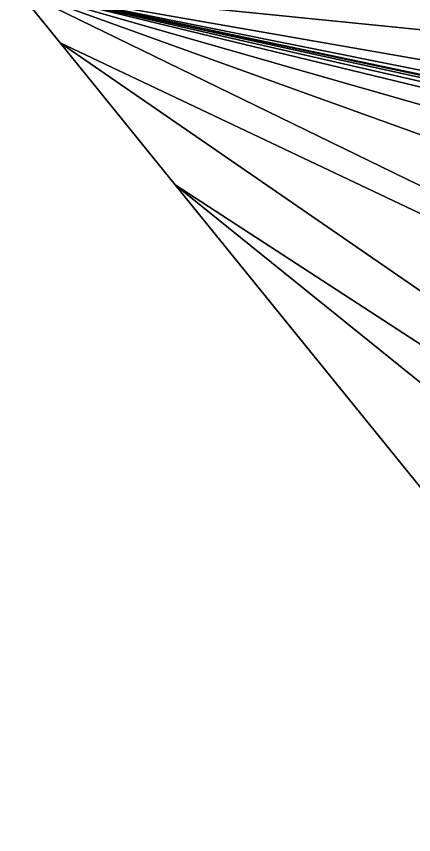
# Model space of a CAD drawing. Extents: x -4.21 to 4.65, y -4.92 to 3.76.
# Drawn here: x -4.206 to -3.699, y -4.401 to -3.358 of the extents above; entities that cross this region are included whole.
import ezdxf

# ---------------------------------------------------------------- set-up
doc = ezdxf.new("R2010")
doc.units = 0

msp = doc.modelspace()

# ---------------------------------------------------------------- linework, layer by layer
at = {"layer": 'base4', "color": 7}
for points in [[(4.6474, -3.3713, 1.2099), (4.6474, -3.3075, 1.2099), (-4.2065, -3.3227, 1.2099)], [(4.6474, -3.3075, 1.7786), (4.6474, -3.3713, 1.7786), (-4.2065, -3.3227, 1.7786)], [(-4.2065, -3.3227, 1.2099), (-4.2065, -3.3227, 1.7786), (-4.1507, -3.3915, 1.2099)], [(-4.2065, -3.3227, 1.7786), (-4.1507, -3.3915, 1.7786), (-4.1507, -3.3915, 1.2099)], [(4.5933, -3.4379, 1.2099), (4.6474, -3.3713, 1.2099), (-4.2065, -3.3227, 1.2099)], [(-4.2065, -3.3227, 1.2099), (-4.1507, -3.3915, 1.2099), (-0.9158, -4.9233, 1.2099)], [(-0.9158, -4.9233, 1.2099), (0.2401, -4.9233, 1.2099), (-4.2065, -3.3227, 1.2099)], [(0.2401, -4.9233, 1.2099), (1.3961, -4.9233, 1.2099), (-4.2065, -3.3227, 1.2099)], [(1.3961, -4.9233, 1.2099), (2.4044, -4.9233, 1.2099), (-4.2065, -3.3227, 1.2099)], [(2.4044, -4.9233, 1.2099), (2.8072, -4.9233, 1.2099), (-4.2065, -3.3227, 1.2099)], [(2.8072, -4.9233, 1.2099), (3.1177, -4.9233, 1.2099), (-4.2065, -3.3227, 1.2099)], [(3.1177, -4.9233, 1.2099), (3.3175, -4.9233, 1.2099), (-4.2065, -3.3227, 1.2099)], [(3.3175, -4.9233, 1.2099), (3.3882, -4.9233, 1.2099), (-4.2065, -3.3227, 1.2099)], [(4.4507, -3.6138, 1.2099), (4.5933, -3.4379, 1.2099), (-4.2065, -3.3227, 1.2099)], [(4.0178, -4.1473, 1.2099), (4.4507, -3.6138, 1.2099), (-4.2065, -3.3227, 1.2099)], [(3.585, -4.6808, 1.2099), (4.0178, -4.1473, 1.2099), (-4.2065, -3.3227, 1.2099)], [(3.4423, -4.8566, 1.2099), (3.585, -4.6808, 1.2099), (-4.2065, -3.3227, 1.2099)], [(3.3882, -4.9233, 1.2099), (3.4423, -4.8566, 1.2099), (-4.2065, -3.3227, 1.2099)], [(3.4423, -4.8566, 1.7786), (3.3882, -4.9233, 1.7786), (-4.2065, -3.3227, 1.7786)], [(-4.1507, -3.3915, 1.7786), (-4.2065, -3.3227, 1.7786), (-0.9158, -4.9233, 1.7786)], [(0.2401, -4.9233, 1.7786), (-0.9158, -4.9233, 1.7786), (-4.2065, -3.3227, 1.7786)], [(1.3961, -4.9233, 1.7786), (0.2401, -4.9233, 1.7786), (-4.2065, -3.3227, 1.7786)], [(2.4044, -4.9233, 1.7786), (1.3961, -4.9233, 1.7786), (-4.2065, -3.3227, 1.7786)], [(2.8072, -4.9233, 1.7786), (2.4044, -4.9233, 1.7786), (-4.2065, -3.3227, 1.7786)], [(3.1177, -4.9233, 1.7786), (2.8072, -4.9233, 1.7786), (-4.2065, -3.3227, 1.7786)], [(3.3175, -4.9233, 1.7786), (3.1177, -4.9233, 1.7786), (-4.2065, -3.3227, 1.7786)], [(3.3882, -4.9233, 1.7786), (3.3175, -4.9233, 1.7786), (-4.2065, -3.3227, 1.7786)], [(3.585, -4.6808, 1.7786), (3.4423, -4.8566, 1.7786), (-4.2065, -3.3227, 1.7786)], [(4.0178, -4.1473, 1.7786), (3.585, -4.6808, 1.7786), (-4.2065, -3.3227, 1.7786)], [(4.4507, -3.6138, 1.7786), (4.0178, -4.1473, 1.7786), (-4.2065, -3.3227, 1.7786)], [(4.5933, -3.4379, 1.7786), (4.4507, -3.6138, 1.7786), (-4.2065, -3.3227, 1.7786)], [(4.6474, -3.3713, 1.7786), (4.5933, -3.4379, 1.7786), (-4.2065, -3.3227, 1.7786)], [(-4.1507, -3.3915, 1.2099), (-4.1507, -3.3915, 1.7786), (-4.0036, -3.5728, 1.2099)], [(-4.1507, -3.3915, 1.7786), (-4.0036, -3.5728, 1.7786), (-4.0036, -3.5728, 1.2099)], [(-4.1507, -3.3915, 1.2099), (-4.0036, -3.5728, 1.2099), (-1.9241, -4.9233, 1.2099)], [(-1.9241, -4.9233, 1.2099), (-0.9158, -4.9233, 1.2099), (-4.1507, -3.3915, 1.2099)], [(-4.0036, -3.5728, 1.7786), (-4.1507, -3.3915, 1.7786), (-1.9241, -4.9233, 1.7786)], [(-0.9158, -4.9233, 1.7786), (-1.9241, -4.9233, 1.7786), (-4.1507, -3.3915, 1.7786)], [(-4.0036, -3.5728, 1.2099), (-4.0036, -3.5728, 1.7786), (-3.5572, -4.123, 1.2099)], [(-4.0036, -3.5728, 1.7786), (-3.5572, -4.123, 1.7786), (-3.5572, -4.123, 1.2099)], [(-4.0036, -3.5728, 1.2099), (-3.5572, -4.123, 1.2099), (-2.3269, -4.9233, 1.2099)], [(-2.3269, -4.9233, 1.2099), (-1.9241, -4.9233, 1.2099), (-4.0036, -3.5728, 1.2099)], [(-3.5572, -4.123, 1.7786), (-4.0036, -3.5728, 1.7786), (-2.3269, -4.9233, 1.7786)], [(-1.9241, -4.9233, 1.7786), (-2.3269, -4.9233, 1.7786), (-4.0036, -3.5728, 1.7786)]]:
    msp.add_3dface(points, dxfattribs=at)

doc.saveas('drawing.dxf')
